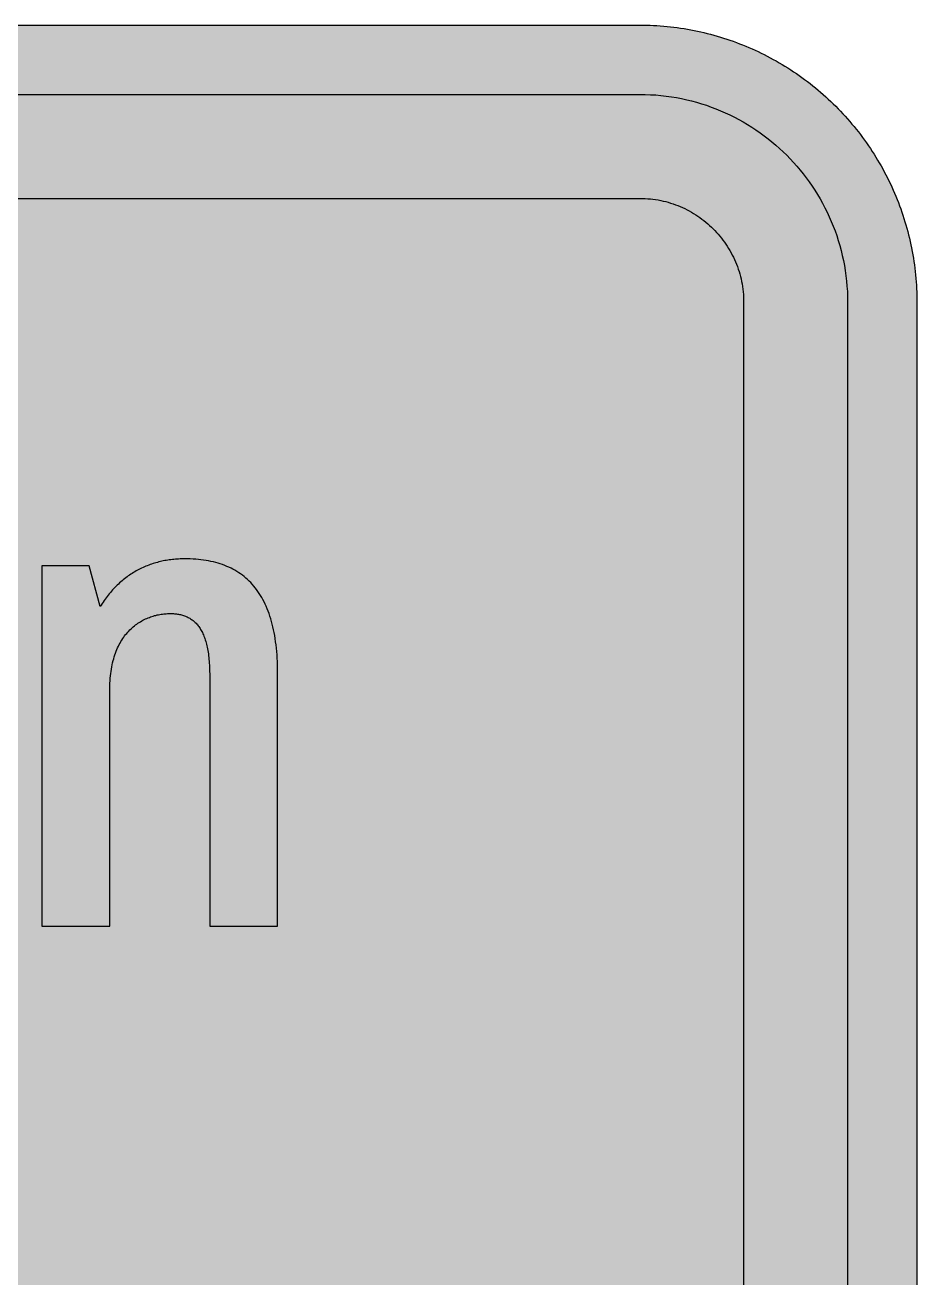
# Model space of a CAD drawing. Header units: millimetres. Extents: x 0 to 212, y 0 to 159.
# Drawn here: x 166.3 to 211.7, y 95 to 158.8 of the extents above; entities that cross this region are included whole.
import ezdxf

# ---------------------------------------------------------------- set-up
doc = ezdxf.new("R2010")
doc.units = ezdxf.units.MM

msp = doc.modelspace()

# ---------------------------------------------------------------- hatches: boundary and pattern name
for color, points in [(254, [(14.1633, 0.0536), (13.9878, 0.0533), (13.8125, 0.0559), (13.6373, 0.061), (13.462, 0.0686), (13.2893, 0.0787), (13.114, 0.0914), (12.9413, 0.1041), (12.7686, 0.1219), (12.5959, 0.1397), (12.4231, 0.16), (12.2504, 0.1829), (12.0777, 0.2057), (11.9075, 0.2337), (11.7373, 0.2616), (11.5672, 0.2921), (11.397, 0.3251), (11.2268, 0.3607), (11.0592, 0.3988), (10.8915, 0.4369), (10.7239, 0.4775), (10.5562, 0.5207), (10.3886, 0.5664), (10.2235, 0.6121), (10.0584, 0.6629), (9.8933, 0.7137), (9.7307, 0.7671), (9.5682, 0.8204), (9.4056, 0.8788), (9.2431, 0.9373), (9.083, 0.9982), (8.923, 1.0617), (8.763, 1.1252), (8.6055, 1.1938), (8.4455, 1.2624), (8.2906, 1.331), (8.1331, 1.4046), (7.9781, 1.4783), (7.8232, 1.5545), (7.6708, 1.6332), (7.5184, 1.7145), (7.366, 1.7958), (7.2161, 1.8796), (7.0663, 1.966), (6.919, 2.0523), (6.7716, 2.1438), (6.6243, 2.2352), (6.4795, 2.3266), (6.3348, 2.4232), (6.19, 2.5197), (6.0477, 2.6187), (5.908, 2.7178), (5.7683, 2.8194), (5.6286, 2.9235), (5.4915, 3.0302), (5.3543, 3.1369), (5.2197, 3.2461), (5.0851, 3.3579), (4.953, 3.4722), (4.8209, 3.5865), (4.6914, 3.7033), (4.5644, 3.8202), (4.4348, 3.9395), (4.3104, 4.0615), (4.1859, 4.1859), (4.0615, 4.3104), (3.9395, 4.4348), (3.8202, 4.5618), (3.7033, 4.6914), (3.5865, 4.8209), (3.4722, 4.953), (3.3579, 5.0851), (3.2487, 5.2197), (3.1369, 5.3543), (3.0302, 5.4915), (2.9235, 5.6286), (2.8194, 5.7683), (2.7178, 5.908), (2.6187, 6.0477), (2.5197, 6.19), (2.4232, 6.3348), (2.3266, 6.477), (2.2352, 6.6243), (2.1438, 6.7691), (2.0523, 6.919), (1.966, 7.0663), (1.8796, 7.2161), (1.7958, 7.366), (1.7145, 7.5184), (1.6332, 7.6708), (1.5545, 7.8232), (1.4783, 7.9781), (1.4046, 8.1331), (1.331, 8.2906), (1.2598, 8.4455), (1.1913, 8.603), (1.1252, 8.763), (1.0592, 8.923), (0.9982, 9.083), (0.9373, 9.2431), (0.8763, 9.4056), (0.8204, 9.5682), (0.7645, 9.7307), (0.7112, 9.8933), (0.6604, 10.0584), (0.6121, 10.2235), (0.5639, 10.3911), (0.5207, 10.5562), (0.4775, 10.7239), (0.4343, 10.8915), (0.3962, 11.0592), (0.3607, 11.2268), (0.3251, 11.397), (0.2921, 11.5672), (0.2616, 11.7373), (0.2311, 11.9075), (0.2057, 12.0802), (0.1803, 12.2504), (0.1575, 12.4231), (0.1372, 12.5959), (0.1194, 12.7686), (0.1041, 12.9413), (0.0889, 13.1166), (0.0787, 13.2893), (0.0686, 13.4645), (0.061, 13.6373), (0.0559, 13.8125), (0.0508, 13.9878), (0.0508, 14.163), (0.0522, 144.6925), (0.0508, 144.8664), (0.0559, 145.0416), (0.061, 145.2169), (0.0686, 145.3896), (0.0787, 145.5649), (0.0889, 145.7376), (0.1041, 145.9128), (0.1194, 146.0856), (0.1372, 146.2583), (0.1575, 146.431), (0.1803, 146.6037), (0.2057, 146.7739), (0.2311, 146.9466), (0.2616, 147.1168), (0.2921, 147.287), (0.3251, 147.4572), (0.3607, 147.6248), (0.3962, 147.795), (0.4343, 147.9626), (0.4775, 148.1303), (0.5207, 148.2979), (0.5639, 148.463), (0.6121, 148.6281), (0.6604, 148.7932), (0.7112, 148.9583), (0.7645, 149.1234), (0.8204, 149.286), (0.8763, 149.4485), (0.9373, 149.6111), (0.9982, 149.7711), (1.0592, 149.9311), (1.1252, 150.0911), (1.1913, 150.2486), (1.2598, 150.4061), (1.331, 150.5636), (1.4046, 150.7185), (1.4783, 150.876), (1.5545, 151.0284), (1.6332, 151.1833), (1.7145, 151.3357), (1.7958, 151.4856), (1.8796, 151.638), (1.966, 151.7879), (2.0523, 151.9352), (2.1438, 152.0825), (2.2352, 152.2298), (2.3266, 152.3746), (2.4232, 152.5194), (2.5197, 152.6616), (2.6187, 152.8039), (2.7178, 152.9461), (2.8194, 153.0858), (2.9235, 153.2255), (3.0302, 153.3627), (3.1369, 153.4973), (3.2487, 153.6344), (3.3579, 153.7665), (3.4722, 153.8986), (3.5865, 154.0307), (3.7033, 154.1602), (3.8202, 154.2898), (3.9395, 154.4168), (4.0615, 154.5438), (4.1859, 154.6682), (4.3104, 154.7901), (4.4348, 154.9121), (4.5644, 155.034), (4.6914, 155.1508), (4.8209, 155.2677), (4.953, 155.382), (5.0851, 155.4937), (5.2197, 155.6055), (5.3543, 155.7147), (5.4915, 155.8239), (5.6286, 155.9281), (5.7683, 156.0322), (5.908, 156.1338), (6.0477, 156.2354), (6.19, 156.3345), (6.3348, 156.431), (6.4795, 156.525), (6.6243, 156.6189), (6.7716, 156.7104), (6.919, 156.7993), (7.0663, 156.8882), (7.2161, 156.9745), (7.366, 157.0584), (7.5184, 157.1396), (7.6708, 157.2209), (7.8232, 157.2971), (7.9781, 157.3733), (8.1331, 157.4495), (8.2906, 157.5206), (8.4455, 157.5918), (8.6055, 157.6603), (8.763, 157.7289), (8.923, 157.7924), (9.083, 157.8559), (9.2431, 157.9169), (9.4056, 157.9753), (9.5682, 158.0337), (9.7307, 158.0871), (9.8933, 158.1404), (10.0584, 158.1912), (10.2235, 158.242), (10.3886, 158.2877), (10.5562, 158.3334), (10.7239, 158.3766), (10.8915, 158.4173), (11.0592, 158.4579), (11.2268, 158.4935), (11.397, 158.529), (11.5672, 158.562), (11.7373, 158.5925), (11.9075, 158.6205), (12.0777, 158.6484), (12.2504, 158.6713), (12.4231, 158.6941), (12.5959, 158.7144), (12.7686, 158.7322), (12.9413, 158.75), (13.114, 158.7627), (13.2893, 158.7754), (13.462, 158.7856), (13.6373, 158.7932), (13.8125, 158.7983), (13.9878, 158.8008), (14.163, 158.8033), (197.6078, 158.8036), (197.7822, 158.8008), (197.9574, 158.7983), (198.1327, 158.7932), (198.3054, 158.7856), (198.4807, 158.7754), (198.6534, 158.7627), (198.8287, 158.75), (199.0014, 158.7322), (199.1741, 158.7144), (199.3468, 158.6941), (199.5195, 158.6713), (199.6897, 158.6484), (199.8624, 158.6205), (200.0326, 158.5925), (200.2028, 158.562), (200.373, 158.529), (200.5432, 158.4935), (200.7108, 158.4579), (200.8784, 158.4173), (201.0461, 158.3766), (201.2137, 158.3334), (201.3788, 158.2877), (201.5465, 158.242), (201.7116, 158.1912), (201.8767, 158.1404), (202.0392, 158.0871), (202.2018, 158.0337), (202.3643, 157.9753), (202.5269, 157.9169), (202.6869, 157.8559), (202.8469, 157.7924), (203.007, 157.7289), (203.167, 157.6603), (203.3245, 157.5918), (203.4794, 157.5206), (203.6369, 157.4495), (203.7918, 157.3733), (203.9468, 157.2971), (204.0992, 157.2209), (204.2516, 157.1396), (204.404, 157.0584), (204.5538, 156.9745), (204.7037, 156.8882), (204.8535, 156.7993), (205.0009, 156.7104), (205.1456, 156.6189), (205.293, 156.525), (205.4352, 156.431), (205.58, 156.3345), (205.7222, 156.2354), (205.8619, 156.1338), (206.0016, 156.0322), (206.1413, 155.9281), (206.2785, 155.8239), (206.4156, 155.7147), (206.5503, 155.6055), (206.6849, 155.4937), (206.817, 155.382), (206.949, 155.2677), (207.0786, 155.1508), (207.2081, 155.034), (207.3351, 154.9121), (207.4596, 154.7901), (207.584, 154.6682), (207.7085, 154.5438), (207.8304, 154.4168), (207.9498, 154.2898), (208.0666, 154.1602), (208.1835, 154.0307), (208.2978, 153.8986), (208.4121, 153.7665), (208.5238, 153.6344), (208.6331, 153.4973), (208.7397, 153.3627), (208.8464, 153.2255), (208.9506, 153.0858), (209.0522, 152.9461), (209.1512, 152.8039), (209.2503, 152.6616), (209.3468, 152.5194), (209.4433, 152.3746), (209.5348, 152.2298), (209.6262, 152.0825), (209.7176, 151.9352), (209.804, 151.7879), (209.8904, 151.638), (209.9742, 151.4856), (210.0555, 151.3357), (210.1367, 151.1833), (210.2155, 151.0284), (210.2917, 150.876), (210.3653, 150.7185), (210.439, 150.5636), (210.5076, 150.4061), (210.5762, 150.2486), (210.6447, 150.0911), (210.7082, 149.9311), (210.7717, 149.7711), (210.8327, 149.6111), (210.8911, 149.4485), (210.9495, 149.286), (211.0029, 149.1234), (211.0562, 148.9583), (211.107, 148.7932), (211.1578, 148.6281), (211.2035, 148.463), (211.2493, 148.2979), (211.2924, 148.1303), (211.3331, 147.9626), (211.3712, 147.795), (211.4093, 147.6248), (211.4448, 147.4572), (211.4779, 147.287), (211.5083, 147.1168), (211.5363, 146.9466), (211.5642, 146.7739), (211.5871, 146.6037), (211.6099, 146.431), (211.6303, 146.2583), (211.648, 146.0856), (211.6658, 145.9128), (211.6785, 145.7376), (211.6912, 145.5649), (211.7014, 145.3896), (211.709, 145.2169), (211.7141, 145.0416), (211.7166, 144.8664), (211.7166, 144.6911), (211.7189, 14.1647), (211.7166, 13.9878), (211.7141, 13.8125), (211.709, 13.6373), (211.7014, 13.4645), (211.6912, 13.2893), (211.6785, 13.1166), (211.6658, 12.9413), (211.648, 12.7686), (211.6303, 12.5959), (211.6099, 12.4231), (211.5871, 12.2504), (211.5642, 12.0802), (211.5363, 11.9075), (211.5083, 11.7373), (211.4779, 11.5672), (211.4448, 11.397), (211.4093, 11.2268), (211.3712, 11.0592), (211.3331, 10.8915), (211.2924, 10.7239), (211.2493, 10.5562), (211.2035, 10.3911), (211.1578, 10.2235), (211.107, 10.0584), (211.0562, 9.8933), (211.0029, 9.7307), (210.9495, 9.5682), (210.8911, 9.4056), (210.8327, 9.2431), (210.7717, 9.083), (210.7082, 8.923), (210.6447, 8.763), (210.5762, 8.603), (210.5076, 8.4455), (210.439, 8.2906), (210.3653, 8.1331), (210.2917, 7.9781), (210.2155, 7.8232), (210.1367, 7.6708), (210.0555, 7.5184), (209.9742, 7.366), (209.8904, 7.2161), (209.804, 7.0663), (209.7176, 6.919), (209.6262, 6.7691), (209.5348, 6.6243), (209.4433, 6.477), (209.3468, 6.3348), (209.2503, 6.19), (209.1512, 6.0477), (209.0522, 5.908), (208.9506, 5.7683), (208.8464, 5.6286), (208.7397, 5.4915), (208.6331, 5.3543), (208.5238, 5.2197), (208.4121, 5.0851), (208.2978, 4.953), (208.1835, 4.8209), (208.0666, 4.6914), (207.9498, 4.5618), (207.8304, 4.4348), (207.7085, 4.3104), (207.584, 4.1859), (207.4596, 4.0615), (207.3351, 3.9395), (207.2081, 3.8202), (207.0786, 3.7033), (206.949, 3.5865), (206.817, 3.4722), (206.6849, 3.3579), (206.5503, 3.2461), (206.4156, 3.1369), (206.2785, 3.0302), (206.1413, 2.9235), (206.0016, 2.8194), (205.8619, 2.7178), (205.7222, 2.6187), (205.58, 2.5197), (205.4352, 2.4232), (205.293, 2.3266), (205.1456, 2.2352), (205.0009, 2.1438), (204.8535, 2.0523), (204.7037, 1.966), (204.5538, 1.8796), (204.404, 1.7958), (204.2516, 1.7145), (204.0992, 1.6332), (203.9468, 1.5545), (203.7918, 1.4783), (203.6369, 1.4046), (203.4794, 1.331), (203.3245, 1.2624), (203.167, 1.1938), (203.007, 1.1252), (202.8469, 1.0617), (202.6869, 0.9982), (202.5269, 0.9373), (202.3643, 0.8788), (202.2018, 0.8204), (202.0392, 0.7671), (201.8767, 0.7137), (201.7116, 0.6629), (201.5465, 0.6121), (201.3788, 0.5664), (201.2137, 0.5207), (201.0461, 0.4775), (200.8784, 0.4369), (200.7108, 0.3988), (200.5432, 0.3607), (200.373, 0.3251), (200.2028, 0.2921), (200.0326, 0.2616), (199.8624, 0.2337), (199.6897, 0.2057), (199.5195, 0.1829), (199.3468, 0.16), (199.1741, 0.1397), (199.0014, 0.1219), (198.8287, 0.1041), (198.6534, 0.0914), (198.4807, 0.0787), (198.3054, 0.0686), (198.1327, 0.061), (197.9574, 0.0559), (197.7822, 0.0533), (197.6069, 0.0533)]), (59, [(14.1633, 3.5814), (13.8887, 3.5839), (13.6169, 3.5941), (13.3477, 3.6119), (13.081, 3.6347), (12.8143, 3.6652), (12.5501, 3.7008), (12.2885, 3.7465), (12.0294, 3.7948), (11.7729, 3.8506), (11.5164, 3.9141), (11.2649, 3.9827), (11.016, 4.0564), (10.7671, 4.1351), (10.5232, 4.2215), (10.2819, 4.3129), (10.0432, 4.412), (9.8069, 4.5161), (9.5733, 4.6228), (9.3447, 4.7371), (9.1186, 4.8565), (8.8951, 4.9809), (8.6741, 5.113), (8.4582, 5.2476), (8.2448, 5.3873), (8.0366, 5.5321), (7.8308, 5.682), (7.6276, 5.8369), (7.4295, 5.9969), (7.2365, 6.1595), (7.046, 6.3297), (6.8605, 6.5024), (6.6777, 6.6802), (6.5024, 6.8605), (6.3271, 7.046), (6.1595, 7.2365), (5.9969, 7.432), (5.8369, 7.6302), (5.682, 7.8308), (5.5321, 8.0366), (5.3873, 8.2448), (5.2451, 8.4582), (5.1105, 8.6741), (4.9809, 8.8951), (4.8565, 9.1186), (4.7371, 9.3447), (4.6228, 9.5758), (4.5136, 9.8069), (4.4094, 10.0432), (4.3129, 10.2819), (4.2215, 10.5232), (4.1351, 10.7696), (4.0538, 11.016), (3.9802, 11.2649), (3.9116, 11.5189), (3.8506, 11.7729), (3.7948, 12.0294), (3.744, 12.2911), (3.7008, 12.5527), (3.6627, 12.8143), (3.6322, 13.081), (3.6093, 13.3502), (3.5916, 13.6195), (3.5814, 13.8913), (3.5789, 14.163), (3.58, 144.6925), (3.5814, 144.9654), (3.5916, 145.2347), (3.6093, 145.5064), (3.6322, 145.7731), (3.6627, 146.0398), (3.7008, 146.304), (3.744, 146.5656), (3.7948, 146.8247), (3.8506, 147.0812), (3.9116, 147.3352), (3.9802, 147.5892), (4.0538, 147.8382), (4.1351, 148.0845), (4.2215, 148.3309), (4.3129, 148.5722), (4.4094, 148.811), (4.5136, 149.0472), (4.6228, 149.2783), (4.7371, 149.5095), (4.8565, 149.7355), (4.9809, 149.9591), (5.1105, 150.1775), (5.2451, 150.3959), (5.3873, 150.6093), (5.5321, 150.8176), (5.682, 151.0233), (5.8369, 151.224), (5.9969, 151.4221), (6.1595, 151.6177), (6.3271, 151.8056), (6.5024, 151.9936), (6.6777, 152.1739), (6.8605, 152.3517), (7.046, 152.5245), (7.2365, 152.6946), (7.4295, 152.8572), (7.6276, 153.0172), (7.8308, 153.1722), (8.0366, 153.322), (8.2448, 153.4668), (8.4582, 153.6065), (8.6741, 153.7411), (8.8951, 153.8732), (9.1186, 153.9977), (9.3447, 154.117), (9.5733, 154.2313), (9.8069, 154.3406), (10.0432, 154.4422), (10.2819, 154.5412), (10.5232, 154.6327), (10.7671, 154.719), (11.016, 154.7978), (11.2649, 154.874), (11.5164, 154.9425), (11.7729, 155.0035), (12.0294, 155.0594), (12.2885, 155.1102), (12.5501, 155.1534), (12.8143, 155.1889), (13.081, 155.2194), (13.3477, 155.2448), (13.6169, 155.26), (13.8887, 155.2702), (14.163, 155.2753), (197.6078, 155.2758), (197.8787, 155.2702), (198.1505, 155.26), (198.4197, 155.2448), (198.689, 155.2194), (198.9557, 155.1889), (199.2173, 155.1534), (199.4789, 155.1102), (199.7405, 155.0594), (199.9971, 155.0035), (200.2511, 154.9425), (200.5051, 154.874), (200.754, 154.7978), (201.0004, 154.719), (201.2467, 154.6327), (201.488, 154.5412), (201.7268, 154.4422), (201.963, 154.3406), (202.1942, 154.2313), (202.4253, 154.117), (202.6514, 153.9977), (202.8749, 153.8732), (203.0959, 153.7411), (203.3118, 153.6065), (203.5251, 153.4668), (203.7334, 153.322), (203.9391, 153.1722), (204.1398, 153.0172), (204.3379, 152.8572), (204.5335, 152.6946), (204.724, 152.5245), (204.9094, 152.3517), (205.0898, 152.1739), (205.2676, 151.9936), (205.4403, 151.8056), (205.6105, 151.6177), (205.773, 151.4221), (205.933, 151.224), (206.088, 151.0233), (206.2378, 150.8176), (206.3826, 150.6093), (206.5223, 150.3959), (206.6569, 150.1775), (206.789, 149.9591), (206.9135, 149.7355), (207.0329, 149.5095), (207.1472, 149.2783), (207.2538, 149.0472), (207.358, 148.811), (207.457, 148.5722), (207.5485, 148.3309), (207.6348, 148.0845), (207.7136, 147.8382), (207.7872, 147.5892), (207.8558, 147.3352), (207.9193, 147.0812), (207.9752, 146.8247), (208.0235, 146.5656), (208.0692, 146.304), (208.1047, 146.0398), (208.1352, 145.7731), (208.1581, 145.5064), (208.1759, 145.2347), (208.186, 144.9654), (208.1911, 144.6911), (208.1911, 14.1647), (208.186, 13.8913), (208.1759, 13.6195), (208.1581, 13.3502), (208.1352, 13.081), (208.1047, 12.8143), (208.0692, 12.5527), (208.0235, 12.2911), (207.9752, 12.0294), (207.9193, 11.7729), (207.8558, 11.5189), (207.7872, 11.2649), (207.7136, 11.016), (207.6348, 10.7696), (207.5485, 10.5232), (207.457, 10.2819), (207.358, 10.0432), (207.2538, 9.8069), (207.1472, 9.5758), (207.0329, 9.3447), (206.9135, 9.1186), (206.789, 8.8951), (206.6569, 8.6741), (206.5223, 8.4582), (206.3826, 8.2448), (206.2378, 8.0366), (206.088, 7.8308), (205.933, 7.6302), (205.773, 7.432), (205.6105, 7.2365), (205.4403, 7.046), (205.2676, 6.8605), (205.0898, 6.6802), (204.9094, 6.5024), (204.724, 6.3297), (204.5335, 6.1595), (204.3379, 5.9969), (204.1398, 5.8369), (203.9391, 5.682), (203.7334, 5.5321), (203.5251, 5.3873), (203.3118, 5.2476), (203.0959, 5.113), (202.8749, 4.9809), (202.6514, 4.8565), (202.4253, 4.7371), (202.1942, 4.6228), (201.963, 4.5161), (201.7268, 4.412), (201.488, 4.3129), (201.2467, 4.2215), (201.0004, 4.1351), (200.754, 4.0564), (200.5051, 3.9827), (200.2511, 3.9141), (199.9971, 3.8506), (199.7405, 3.7948), (199.4789, 3.7465), (199.2173, 3.7008), (198.9557, 3.6652), (198.689, 3.6347), (198.4197, 3.6119), (198.1505, 3.5941), (197.8787, 3.5839), (197.6069, 3.5789)]), (254, [(14.1633, 8.8731), (14.0259, 8.8748), (13.8887, 8.8798), (13.7541, 8.8875), (13.622, 8.9002), (13.4874, 8.9154), (13.3553, 8.9332), (13.2258, 8.9535), (13.0962, 8.9789), (12.9667, 9.0068), (12.8397, 9.0373), (12.7127, 9.0729), (12.5882, 9.1084), (12.4663, 9.1491), (12.3419, 9.1923), (12.2225, 9.238), (12.1031, 9.2888), (11.9837, 9.3396), (11.8694, 9.3929), (11.7526, 9.4513), (11.6408, 9.5098), (11.5291, 9.5733), (11.4198, 9.6368), (11.3106, 9.7053), (11.2039, 9.7765), (11.0998, 9.8476), (10.9957, 9.9238), (10.8966, 10), (10.7975, 10.0787), (10.6985, 10.1625), (10.6045, 10.2464), (10.5105, 10.3327), (10.4216, 10.4216), (10.3327, 10.5131), (10.2464, 10.6045), (10.16, 10.701), (10.0787, 10.7975), (10, 10.8966), (9.9212, 10.9982), (9.8476, 11.0998), (9.7739, 11.2039), (9.7053, 11.3106), (9.6368, 11.4198), (9.5707, 11.5291), (9.5098, 11.6408), (9.4488, 11.7551), (9.3929, 11.8694), (9.337, 11.9863), (9.2862, 12.1031), (9.238, 12.2225), (9.1923, 12.3444), (9.1491, 12.4663), (9.1084, 12.5908), (9.0703, 12.7152), (9.0373, 12.8397), (9.0068, 12.9692), (8.9789, 13.0962), (8.9535, 13.2258), (8.9306, 13.3579), (8.9129, 13.4899), (8.8976, 13.622), (8.8849, 13.7566), (8.8773, 13.8913), (8.8722, 14.0259), (8.8697, 14.163), (8.8717, 144.6925), (8.8722, 144.8283), (8.8773, 144.9629), (8.8849, 145.0975), (8.8976, 145.2321), (8.9129, 145.3642), (8.9306, 145.4963), (8.9535, 145.6284), (8.9789, 145.7579), (9.0068, 145.8849), (9.0373, 146.0144), (9.0703, 146.1389), (9.1084, 146.2634), (9.1491, 146.3878), (9.1923, 146.5097), (9.238, 146.6317), (9.2862, 146.751), (9.337, 146.8679), (9.3929, 146.9847), (9.4488, 147.099), (9.5098, 147.2133), (9.5707, 147.3251), (9.6368, 147.4343), (9.7053, 147.5435), (9.7739, 147.6502), (9.8476, 147.7543), (9.9212, 147.8559), (10, 147.9575), (10.0787, 148.0566), (10.16, 148.1531), (10.2464, 148.2496), (10.3327, 148.3411), (10.4216, 148.4325), (10.5105, 148.5214), (10.6045, 148.6078), (10.6985, 148.6916), (10.7975, 148.7754), (10.8966, 148.8542), (10.9957, 148.9304), (11.0998, 149.0066), (11.2039, 149.0777), (11.3106, 149.1488), (11.4198, 149.2174), (11.5291, 149.2809), (11.6408, 149.3444), (11.7526, 149.4028), (11.8694, 149.4612), (11.9837, 149.5146), (12.1031, 149.5679), (12.2225, 149.6162), (12.3419, 149.6619), (12.4663, 149.7051), (12.5882, 149.7457), (12.7127, 149.7813), (12.8397, 149.8168), (12.9667, 149.8473), (13.0962, 149.8752), (13.2258, 149.9006), (13.3553, 149.921), (13.4874, 149.9413), (13.622, 149.9565), (13.7541, 149.9667), (13.8887, 149.9768), (14.0259, 149.9819), (14.163, 149.9819), (197.6078, 149.9842), (197.7441, 149.9819), (197.8787, 149.9768), (198.0133, 149.9667), (198.1479, 149.9565), (198.28, 149.9413), (198.4121, 149.921), (198.5442, 149.9006), (198.6737, 149.8752), (198.8007, 149.8473), (198.9303, 149.8168), (199.0547, 149.7813), (199.1792, 149.7457), (199.3036, 149.7051), (199.4256, 149.6619), (199.5475, 149.6162), (199.6669, 149.5679), (199.7837, 149.5146), (199.9005, 149.4612), (200.0148, 149.4028), (200.1291, 149.3444), (200.2409, 149.2809), (200.3501, 149.2174), (200.4593, 149.1488), (200.566, 149.0777), (200.6702, 149.0066), (200.7718, 148.9304), (200.8734, 148.8542), (200.9724, 148.7754), (201.0689, 148.6916), (201.1655, 148.6078), (201.2569, 148.5214), (201.3483, 148.4325), (201.4372, 148.3411), (201.5236, 148.2496), (201.6074, 148.1531), (201.6912, 148.0566), (201.77, 147.9575), (201.8462, 147.8559), (201.9224, 147.7543), (201.9935, 147.6502), (202.0646, 147.5435), (202.1332, 147.4343), (202.1967, 147.3251), (202.2602, 147.2133), (202.3186, 147.099), (202.377, 146.9847), (202.4304, 146.8679), (202.4812, 146.751), (202.532, 146.6317), (202.5777, 146.5097), (202.6209, 146.3878), (202.6615, 146.2634), (202.6971, 146.1389), (202.7326, 146.0144), (202.7631, 145.8849), (202.7911, 145.7579), (202.8165, 145.6284), (202.8368, 145.4963), (202.8546, 145.3642), (202.8698, 145.2321), (202.8825, 145.0975), (202.8901, 144.9629), (202.8952, 144.8283), (202.8977, 144.6911), (202.8994, 14.1647), (202.8952, 14.0259), (202.8901, 13.8913), (202.8825, 13.7566), (202.8698, 13.622), (202.8546, 13.4899), (202.8368, 13.3579), (202.8165, 13.2258), (202.7911, 13.0962), (202.7631, 12.9692), (202.7326, 12.8397), (202.6971, 12.7152), (202.6615, 12.5908), (202.6209, 12.4663), (202.5777, 12.3444), (202.532, 12.2225), (202.4812, 12.1031), (202.4304, 11.9863), (202.377, 11.8694), (202.3186, 11.7551), (202.2602, 11.6408), (202.1967, 11.5291), (202.1332, 11.4198), (202.0646, 11.3106), (201.9935, 11.2039), (201.9224, 11.0998), (201.8462, 10.9982), (201.77, 10.8966), (201.6912, 10.7975), (201.6074, 10.701), (201.5236, 10.6045), (201.4372, 10.5131), (201.3483, 10.4216), (201.2569, 10.3327), (201.1655, 10.2464), (201.0689, 10.1625), (200.9724, 10.0787), (200.8734, 10), (200.7718, 9.9238), (200.6702, 9.8476), (200.566, 9.7765), (200.4593, 9.7053), (200.3501, 9.6368), (200.2409, 9.5733), (200.1291, 9.5098), (200.0148, 9.4513), (199.9005, 9.3929), (199.7837, 9.3396), (199.6669, 9.2888), (199.5475, 9.238), (199.4256, 9.1923), (199.3036, 9.1491), (199.1792, 9.1084), (199.0547, 9.0729), (198.9303, 9.0373), (198.8007, 9.0068), (198.6737, 8.9789), (198.5442, 8.9535), (198.4121, 8.9332), (198.28, 8.9154), (198.1479, 8.9002), (198.0133, 8.8875), (197.8787, 8.8798), (197.7441, 8.8748), (197.6069, 8.8722)]), (59, [(179.1751, 112.9425), (179.1751, 125.8531), (179.1716, 126.0399), (179.1691, 126.2228), (179.164, 126.4031), (179.1538, 126.5809), (179.1437, 126.7536), (179.131, 126.9238), (179.1157, 127.0914), (179.0954, 127.2565), (179.0751, 127.4166), (179.0522, 127.574), (179.0294, 127.729), (179.0014, 127.8788), (178.9709, 128.0287), (178.9379, 128.1735), (178.9049, 128.3132), (178.8668, 128.4529), (178.8287, 128.5875), (178.7855, 128.7196), (178.7423, 128.8491), (178.6966, 128.9761), (178.6484, 129.098), (178.595, 129.22), (178.5442, 129.3368), (178.4883, 129.4511), (178.4299, 129.5603), (178.369, 129.6695), (178.308, 129.7737), (178.242, 129.8753), (178.1759, 129.9743), (178.1073, 130.0709), (178.0362, 130.1623), (177.9626, 130.2537), (177.8864, 130.3401), (177.8076, 130.4239), (177.7263, 130.5052), (177.6451, 130.5839), (177.5587, 130.6576), (177.4723, 130.7313), (177.3834, 130.7998), (177.292, 130.8684), (177.198, 130.9319), (177.1015, 130.9929), (177.0024, 131.0513), (176.9034, 131.1046), (176.8018, 131.158), (176.6951, 131.2088), (176.5884, 131.2545), (176.4817, 131.2977), (176.37, 131.3409), (176.2557, 131.379), (176.1414, 131.4145), (176.022, 131.4475), (175.9026, 131.478), (175.7807, 131.506), (175.6588, 131.5314), (175.5318, 131.5542), (175.4022, 131.572), (175.2727, 131.5898), (175.1406, 131.605), (175.006, 131.6152), (174.8688, 131.6253), (174.7317, 131.633), (174.5894, 131.6355), (174.4472, 131.638), (174.3685, 131.6355), (174.2897, 131.6355), (174.211, 131.633), (174.1322, 131.6279), (174.0535, 131.6228), (173.9748, 131.6177), (173.896, 131.6101), (173.8173, 131.6025), (173.7411, 131.5923), (173.6623, 131.5822), (173.5861, 131.5695), (173.5099, 131.5568), (173.4312, 131.5441), (173.355, 131.5288), (173.2788, 131.5136), (173.2051, 131.4958), (173.1289, 131.4755), (173.0527, 131.4577), (172.9791, 131.4348), (172.9054, 131.4145), (172.8318, 131.3917), (172.7581, 131.3663), (172.6844, 131.3409), (172.6108, 131.3129), (172.5397, 131.285), (172.466, 131.257), (172.3949, 131.2266), (172.3238, 131.1935), (172.2526, 131.1605), (172.1841, 131.1275), (172.1129, 131.0919), (172.0444, 131.0564), (171.9758, 131.0183), (171.9072, 130.9776), (171.8386, 130.937), (171.7726, 130.8964), (171.704, 130.8532), (171.638, 130.81), (171.5745, 130.7643), (171.5084, 130.7186), (171.4449, 130.6703), (171.3789, 130.6195), (171.3154, 130.5712), (171.2544, 130.5179), (171.1909, 130.4646), (171.13, 130.4112), (171.069, 130.3553), (171.0106, 130.2969), (170.9496, 130.2385), (170.8912, 130.1801), (170.8328, 130.1191), (170.7744, 130.0556), (170.7185, 129.9921), (170.6626, 129.9286), (170.6067, 129.8626), (170.5534, 129.794), (170.5, 129.7254), (170.4467, 129.6543), (170.3934, 129.5832), (170.3426, 129.5095), (170.2918, 129.4359), (170.241, 129.3597), (170.1927, 129.2809), (170.1444, 129.2022), (169.5799, 131.2855), (167.1807, 131.2855), (167.1807, 112.9425), (170.6383, 112.9425), (170.6383, 125.0414), (170.6372, 125.1737), (170.6423, 125.3033), (170.6474, 125.4303), (170.6575, 125.5547), (170.6677, 125.6767), (170.6804, 125.7935), (170.6956, 125.9103), (170.7134, 126.0246), (170.7312, 126.1364), (170.754, 126.2431), (170.7769, 126.3498), (170.8023, 126.4539), (170.8302, 126.553), (170.8582, 126.652), (170.8912, 126.7485), (170.9242, 126.8425), (170.9572, 126.9314), (170.9953, 127.0203), (171.0309, 127.1067), (171.0715, 127.1905), (171.1122, 127.2718), (171.1554, 127.3505), (171.2011, 127.4267), (171.2443, 127.5029), (171.2925, 127.574), (171.3408, 127.6426), (171.389, 127.7112), (171.4398, 127.7772), (171.4932, 127.8407), (171.5465, 127.9017), (171.5999, 127.9601), (171.6557, 128.016), (171.7116, 128.0719), (171.77, 128.1252), (171.8285, 128.176), (171.8869, 128.2243), (171.9453, 128.27), (172.0063, 128.3157), (172.0672, 128.3589), (172.1307, 128.3995), (172.1942, 128.4376), (172.2577, 128.4732), (172.3212, 128.5088), (172.3847, 128.5418), (172.4508, 128.5748), (172.5143, 128.6027), (172.5803, 128.6307), (172.6463, 128.6561), (172.7124, 128.6815), (172.7784, 128.7043), (172.8445, 128.7247), (172.913, 128.745), (172.9791, 128.7602), (173.0451, 128.778), (173.1112, 128.7907), (173.1797, 128.8034), (173.2458, 128.8161), (173.3118, 128.8237), (173.3779, 128.8313), (173.4439, 128.839), (173.5099, 128.844), (173.576, 128.8466), (173.642, 128.8491), (173.7055, 128.8517), (173.7614, 128.8491), (173.8173, 128.8491), (173.8732, 128.8466), (173.9265, 128.8415), (173.9798, 128.8364), (174.0332, 128.8313), (174.084, 128.8237), (174.1373, 128.8161), (174.1881, 128.8059), (174.2389, 128.7958), (174.2872, 128.7831), (174.338, 128.7678), (174.3862, 128.7551), (174.4345, 128.7374), (174.4802, 128.7196), (174.5259, 128.7018), (174.5717, 128.6815), (174.6174, 128.6586), (174.6606, 128.6358), (174.7037, 128.6104), (174.7469, 128.585), (174.7876, 128.557), (174.8307, 128.5291), (174.8688, 128.4961), (174.9095, 128.4656), (174.9476, 128.43), (174.9857, 128.3945), (175.0238, 128.3564), (175.0593, 128.3183), (175.0949, 128.2776), (175.1279, 128.2344), (175.1609, 128.1887), (175.194, 128.143), (175.227, 128.0947), (175.2575, 128.0439), (175.2879, 127.9931), (175.3159, 127.9373), (175.3438, 127.8839), (175.3718, 127.8255), (175.3972, 127.7645), (175.4226, 127.7036), (175.448, 127.6401), (175.4708, 127.574), (175.4937, 127.5055), (175.514, 127.4369), (175.5343, 127.3632), (175.5546, 127.2896), (175.5724, 127.2134), (175.5902, 127.1346), (175.6054, 127.0533), (175.6207, 126.9721), (175.6359, 126.8857), (175.6486, 126.7968), (175.6613, 126.7079), (175.6715, 126.6165), (175.6816, 126.5199), (175.6893, 126.4234), (175.6969, 126.3244), (175.7045, 126.2228), (175.7096, 126.1186), (175.7121, 126.0119), (175.7147, 125.9027), (175.7172, 125.791), (175.7172, 125.6767), (175.7193, 112.9425)])]:
    msp.add_hatch(color=color).paths.add_polyline_path(points)
h = msp.add_hatch(color=59)
h.paths.add_polyline_path([(182.1395, 131.2855), (182.1395, 128.4647), (184.2562, 128.4647), (184.2562, 112.9425), (187.7138, 112.9425), (187.7138, 131.2855)])
edge = h.paths.add_edge_path(flags=16)
edge.add_line((183.5849, 137.0718), (183.5836, 137.0051))
edge.add_line((183.5836, 137.0051), (183.5861, 136.9416))
edge.add_line((183.5861, 136.9416), (183.5912, 136.8806))
edge.add_line((183.5912, 136.8806), (183.5963, 136.8171))
edge.add_line((183.5963, 136.8171), (183.6014, 136.7536))
edge.add_line((183.6014, 136.7536), (183.609, 136.6926))
edge.add_line((183.609, 136.6926), (183.6191, 136.6317))
edge.add_line((183.6191, 136.6317), (183.6293, 136.5733))
edge.add_line((183.6293, 136.5733), (183.642, 136.5123))
edge.add_line((183.642, 136.5123), (183.6572, 136.4539))
edge.add_line((183.6572, 136.4539), (183.6699, 136.3955))
edge.add_line((183.6699, 136.3955), (183.6877, 136.337))
edge.add_line((183.6877, 136.337), (183.7055, 136.2812))
edge.add_line((183.7055, 136.2812), (183.7233, 136.2253))
edge.add_line((183.7233, 136.2253), (183.7436, 136.1694))
edge.add_line((183.7436, 136.1694), (183.7639, 136.1161))
edge.add_line((183.7639, 136.1161), (183.7868, 136.0602))
edge.add_line((183.7868, 136.0602), (183.8122, 136.0068))
edge.add_line((183.8122, 136.0068), (183.8376, 135.956))
edge.add_line((183.8376, 135.956), (183.863, 135.9052))
edge.add_line((183.863, 135.9052), (183.8909, 135.8544))
edge.add_line((183.8909, 135.8544), (183.9189, 135.8036))
edge.add_line((183.9189, 135.8036), (183.9493, 135.7554))
edge.add_line((183.9493, 135.7554), (183.9798, 135.7071))
edge.add_line((183.9798, 135.7071), (184.0128, 135.6589))
edge.add_line((184.0128, 135.6589), (184.0459, 135.6131))
edge.add_line((184.0459, 135.6131), (184.0789, 135.5674))
edge.add_line((184.0789, 135.5674), (184.1144, 135.5242))
edge.add_line((184.1144, 135.5242), (184.1525, 135.4785))
edge.add_line((184.1525, 135.4785), (184.1881, 135.4379))
edge.add_line((184.1881, 135.4379), (184.2287, 135.3947))
edge.add_line((184.2287, 135.3947), (184.2668, 135.3541))
edge.add_line((184.2668, 135.3541), (184.3075, 135.316))
edge.add_line((184.3075, 135.316), (184.3507, 135.2753))
edge.add_line((184.3507, 135.2753), (184.3913, 135.2398))
edge.add_line((184.3913, 135.2398), (184.437, 135.2017))
edge.add_line((184.437, 135.2017), (184.4802, 135.1661))
edge.add_line((184.4802, 135.1661), (184.5259, 135.1331))
edge.add_line((184.5259, 135.1331), (184.5716, 135.1001))
edge.add_line((184.5716, 135.1001), (184.6199, 135.067))
edge.add_line((184.6199, 135.067), (184.6682, 135.0366))
edge.add_line((184.6682, 135.0366), (184.7164, 135.0061))
edge.add_line((184.7164, 135.0061), (184.7672, 134.9781))
edge.add_line((184.7672, 134.9781), (184.818, 134.9502))
edge.add_line((184.818, 134.9502), (184.8688, 134.9248))
edge.add_line((184.8688, 134.9248), (184.9196, 134.8994))
edge.add_line((184.9196, 134.8994), (184.973, 134.874))
edge.add_line((184.973, 134.874), (185.0288, 134.8537))
edge.add_line((185.0288, 134.8537), (185.0822, 134.8308))
edge.add_line((185.0822, 134.8308), (185.1381, 134.8105))
edge.add_line((185.1381, 134.8105), (185.1939, 134.7927))
edge.add_line((185.1939, 134.7927), (185.2498, 134.7749))
edge.add_line((185.2498, 134.7749), (185.3082, 134.7597))
edge.add_line((185.3082, 134.7597), (185.3667, 134.7445))
edge.add_line((185.3667, 134.7445), (185.4251, 134.7292))
edge.add_line((185.4251, 134.7292), (185.486, 134.7191))
edge.add_line((185.486, 134.7191), (185.5445, 134.7064))
edge.add_line((185.5445, 134.7064), (185.6054, 134.6987))
edge.add_line((185.6054, 134.6987), (185.6664, 134.6886))
edge.add_line((185.6664, 134.6886), (185.7299, 134.6835))
edge.add_line((185.7299, 134.6835), (185.7908, 134.6784))
edge.add_line((185.7908, 134.6784), (185.8543, 134.6733))
edge.add_line((185.8543, 134.6733), (185.9178, 134.6708))
edge.add_line((185.9178, 134.6708), (185.9839, 134.6708))
edge.add_line((185.9839, 134.6708), (186.0474, 134.6708))
edge.add_line((186.0474, 134.6708), (186.1109, 134.6733))
edge.add_line((186.1109, 134.6733), (186.1744, 134.6784))
edge.add_line((186.1744, 134.6784), (186.2379, 134.6835))
edge.add_line((186.2379, 134.6835), (186.2988, 134.6886))
edge.add_line((186.2988, 134.6886), (186.3598, 134.6987))
edge.add_line((186.3598, 134.6987), (186.4208, 134.7064))
edge.add_line((186.4208, 134.7064), (186.4817, 134.7191))
edge.add_line((186.4817, 134.7191), (186.5401, 134.7292))
edge.add_line((186.5401, 134.7292), (186.5986, 134.7445))
edge.add_line((186.5986, 134.7445), (186.657, 134.7597))
edge.add_line((186.657, 134.7597), (186.7154, 134.7749))
edge.add_line((186.7154, 134.7749), (186.7713, 134.7927))
edge.add_line((186.7713, 134.7927), (186.8297, 134.8105))
edge.add_line((186.8297, 134.8105), (186.883, 134.8308))
edge.add_line((186.883, 134.8308), (186.9389, 134.8537))
edge.add_line((186.9389, 134.8537), (186.9923, 134.874))
edge.add_line((186.9923, 134.874), (187.0456, 134.8994))
edge.add_line((187.0456, 134.8994), (187.0989, 134.9248))
edge.add_line((187.0989, 134.9248), (187.1497, 134.9502))
edge.add_line((187.1497, 134.9502), (187.2005, 134.9781))
edge.add_line((187.2005, 134.9781), (187.2488, 135.0061))
edge.add_line((187.2488, 135.0061), (187.2996, 135.0366))
edge.add_line((187.2996, 135.0366), (187.3479, 135.067))
edge.add_line((187.3479, 135.067), (187.3936, 135.1001))
edge.add_line((187.3936, 135.1001), (187.4418, 135.1331))
edge.add_line((187.4418, 135.1331), (187.485, 135.1661))
edge.add_line((187.485, 135.1661), (187.5307, 135.2017))
edge.add_line((187.5307, 135.2017), (187.5739, 135.2398))
edge.add_line((187.5739, 135.2398), (187.6171, 135.2753))
edge.add_line((187.6171, 135.2753), (187.6577, 135.316))
edge.add_line((187.6577, 135.316), (187.6984, 135.3541))
edge.add_line((187.6984, 135.3541), (187.739, 135.3947))
edge.add_line((187.739, 135.3947), (187.7771, 135.4379))
edge.add_line((187.7771, 135.4379), (187.8152, 135.4785))
edge.add_line((187.8152, 135.4785), (187.8508, 135.5242))
edge.add_line((187.8508, 135.5242), (187.8863, 135.5674))
edge.add_line((187.8863, 135.5674), (187.9219, 135.6131))
edge.add_line((187.9219, 135.6131), (187.9549, 135.6589))
edge.add_line((187.9549, 135.6589), (187.9854, 135.7071))
edge.add_line((187.9854, 135.7071), (188.0159, 135.7554))
edge.add_line((188.0159, 135.7554), (188.0464, 135.8036))
edge.add_line((188.0464, 135.8036), (188.0743, 135.8544))
edge.add_line((188.0743, 135.8544), (188.1022, 135.9052))
edge.add_line((188.1022, 135.9052), (188.1302, 135.956))
edge.add_line((188.1302, 135.956), (188.1556, 136.0068))
edge.add_line((188.1556, 136.0068), (188.1784, 136.0602))
edge.add_line((188.1784, 136.0602), (188.2013, 136.1161))
edge.add_line((188.2013, 136.1161), (188.2216, 136.1694))
edge.add_line((188.2216, 136.1694), (188.2419, 136.2253))
edge.add_line((188.2419, 136.2253), (188.2623, 136.2812))
edge.add_line((188.2623, 136.2812), (188.2775, 136.337))
edge.add_line((188.2775, 136.337), (188.2953, 136.3955))
edge.add_line((188.2953, 136.3955), (188.3105, 136.4539))
edge.add_line((188.3105, 136.4539), (188.3232, 136.5123))
edge.add_line((188.3232, 136.5123), (188.3359, 136.5733))
edge.add_line((188.3359, 136.5733), (188.3461, 136.6317))
edge.add_line((188.3461, 136.6317), (188.3562, 136.6926))
edge.add_line((188.3562, 136.6926), (188.3639, 136.7536))
edge.add_line((188.3639, 136.7536), (188.3715, 136.8171))
edge.add_line((188.3715, 136.8171), (188.3766, 136.8806))
edge.add_line((188.3766, 136.8806), (188.3791, 136.9416))
edge.add_line((188.3791, 136.9416), (188.3816, 137.0051))
edge.add_line((188.3816, 137.0051), (188.3816, 137.0711))
edge.add_line((188.3816, 137.0711), (188.3816, 137.1346))
edge.add_line((188.3816, 137.1346), (188.3791, 137.1981))
edge.add_line((188.3791, 137.1981), (188.3766, 137.2616))
edge.add_line((188.3766, 137.2616), (188.3715, 137.3251))
edge.add_line((188.3715, 137.3251), (188.3639, 137.3861))
edge.add_line((188.3639, 137.3861), (188.3562, 137.447))
edge.add_line((188.3562, 137.447), (188.3461, 137.508))
edge.add_line((188.3461, 137.508), (188.3359, 137.5689))
edge.add_line((188.3359, 137.5689), (188.3232, 137.6274))
edge.add_line((188.3232, 137.6274), (188.3105, 137.6858))
edge.add_line((188.3105, 137.6858), (188.2953, 137.7442))
edge.add_line((188.2953, 137.7442), (188.2775, 137.8026))
edge.add_line((188.2775, 137.8026), (188.2623, 137.8585))
edge.add_line((188.2623, 137.8585), (188.2419, 137.9144))
edge.add_line((188.2419, 137.9144), (188.2216, 137.9703))
edge.add_line((188.2216, 137.9703), (188.2013, 138.0261))
edge.add_line((188.2013, 138.0261), (188.1784, 138.0795))
edge.add_line((188.1784, 138.0795), (188.1556, 138.1328))
edge.add_line((188.1556, 138.1328), (188.1302, 138.1836))
edge.add_line((188.1302, 138.1836), (188.1022, 138.237))
edge.add_line((188.1022, 138.237), (188.0743, 138.2878))
edge.add_line((188.0743, 138.2878), (188.0464, 138.336))
edge.add_line((188.0464, 138.336), (188.0159, 138.3843))
edge.add_line((188.0159, 138.3843), (187.9854, 138.4325))
edge.add_line((187.9854, 138.4325), (187.9549, 138.4808))
edge.add_line((187.9549, 138.4808), (187.9219, 138.5265))
edge.add_line((187.9219, 138.5265), (187.8863, 138.5722))
edge.add_line((187.8863, 138.5722), (187.8508, 138.618))
edge.add_line((187.8508, 138.618), (187.8152, 138.6611))
edge.add_line((187.8152, 138.6611), (187.7771, 138.7018))
edge.add_line((187.7771, 138.7018), (187.739, 138.745))
edge.add_line((187.739, 138.745), (187.6984, 138.7856))
edge.add_line((187.6984, 138.7856), (187.6577, 138.8237))
edge.add_line((187.6577, 138.8237), (187.6171, 138.8643))
edge.add_line((187.6171, 138.8643), (187.5739, 138.8999))
edge.add_line((187.5739, 138.8999), (187.5307, 138.938))
edge.add_line((187.5307, 138.938), (187.485, 138.9736))
edge.add_line((187.485, 138.9736), (187.4418, 139.0066))
edge.add_line((187.4418, 139.0066), (187.3936, 139.0396))
edge.add_line((187.3936, 139.0396), (187.3479, 139.0726))
edge.add_line((187.3479, 139.0726), (187.2996, 139.1031))
edge.add_line((187.2996, 139.1031), (187.2488, 139.1336))
edge.add_line((187.2488, 139.1336), (187.2005, 139.1615))
edge.add_line((187.2005, 139.1615), (187.1497, 139.1895))
edge.add_line((187.1497, 139.1895), (187.0989, 139.2149))
edge.add_line((187.0989, 139.2149), (187.0456, 139.2403))
edge.add_line((187.0456, 139.2403), (186.9923, 139.2657))
edge.add_line((186.9923, 139.2657), (186.9389, 139.286))
edge.add_line((186.9389, 139.286), (186.883, 139.3088))
edge.add_line((186.883, 139.3088), (186.8297, 139.3292))
edge.add_line((186.8297, 139.3292), (186.7713, 139.3469))
edge.add_line((186.7713, 139.3469), (186.7154, 139.3647))
edge.add_line((186.7154, 139.3647), (186.657, 139.38))
edge.add_line((186.657, 139.38), (186.5986, 139.3952))
edge.add_line((186.5986, 139.3952), (186.5401, 139.4104))
edge.add_line((186.5401, 139.4104), (186.4817, 139.4206))
edge.add_line((186.4817, 139.4206), (186.4208, 139.4333))
edge.add_line((186.4208, 139.4333), (186.3598, 139.4409))
edge.add_line((186.3598, 139.4409), (186.2988, 139.4511))
edge.add_line((186.2988, 139.4511), (186.2379, 139.4562))
edge.add_line((186.2379, 139.4562), (186.1744, 139.4612))
edge.add_line((186.1744, 139.4612), (186.1109, 139.4663))
edge.add_line((186.1109, 139.4663), (186.0474, 139.4689))
edge.add_line((186.0474, 139.4689), (185.9839, 139.4689))
edge.add_line((185.9839, 139.4689), (185.9178, 139.4689))
edge.add_line((185.9178, 139.4689), (185.8543, 139.4663))
edge.add_line((185.8543, 139.4663), (185.7908, 139.4612))
edge.add_line((185.7908, 139.4612), (185.7299, 139.4562))
edge.add_line((185.7299, 139.4562), (185.6664, 139.4511))
edge.add_line((185.6664, 139.4511), (185.6054, 139.4409))
edge.add_line((185.6054, 139.4409), (185.5445, 139.4333))
edge.add_line((185.5445, 139.4333), (185.486, 139.4206))
edge.add_line((185.486, 139.4206), (185.4251, 139.4104))
edge.add_line((185.4251, 139.4104), (185.3667, 139.3952))
edge.add_line((185.3667, 139.3952), (185.3082, 139.38))
edge.add_line((185.3082, 139.38), (185.2498, 139.3647))
edge.add_line((185.2498, 139.3647), (185.1939, 139.3469))
edge.add_line((185.1939, 139.3469), (185.1381, 139.3292))
edge.add_line((185.1381, 139.3292), (185.0822, 139.3088))
edge.add_line((185.0822, 139.3088), (185.0288, 139.286))
edge.add_line((185.0288, 139.286), (184.973, 139.2657))
edge.add_line((184.973, 139.2657), (184.9196, 139.2403))
edge.add_line((184.9196, 139.2403), (184.8688, 139.2149))
edge.add_line((184.8688, 139.2149), (184.818, 139.1895))
edge.add_line((184.818, 139.1895), (184.7672, 139.1615))
edge.add_line((184.7672, 139.1615), (184.7164, 139.1336))
edge.add_line((184.7164, 139.1336), (184.6682, 139.1031))
edge.add_line((184.6682, 139.1031), (184.6199, 139.0726))
edge.add_line((184.6199, 139.0726), (184.5716, 139.0396))
edge.add_line((184.5716, 139.0396), (184.5259, 139.0066))
edge.add_line((184.5259, 139.0066), (184.4802, 138.9736))
edge.add_line((184.4802, 138.9736), (184.437, 138.938))
edge.add_line((184.437, 138.938), (184.3913, 138.8999))
edge.add_line((184.3913, 138.8999), (184.3507, 138.8643))
edge.add_line((184.3507, 138.8643), (184.3075, 138.8237))
edge.add_line((184.3075, 138.8237), (184.2668, 138.7856))
edge.add_line((184.2668, 138.7856), (184.2287, 138.745))
edge.add_line((184.2287, 138.745), (184.1881, 138.7018))
edge.add_line((184.1881, 138.7018), (184.1525, 138.6611))
edge.add_line((184.1525, 138.6611), (184.1144, 138.618))
edge.add_line((184.1144, 138.618), (184.0789, 138.5722))
edge.add_line((184.0789, 138.5722), (184.0459, 138.5265))
edge.add_line((184.0459, 138.5265), (184.0128, 138.4808))
edge.add_line((184.0128, 138.4808), (183.9798, 138.4325))
edge.add_line((183.9798, 138.4325), (183.9493, 138.3843))
edge.add_line((183.9493, 138.3843), (183.9189, 138.336))
edge.add_line((183.9189, 138.336), (183.8909, 138.2878))
edge.add_line((183.8909, 138.2878), (183.863, 138.237))
edge.add_line((183.863, 138.237), (183.8376, 138.1836))
edge.add_line((183.8376, 138.1836), (183.8122, 138.1328))
edge.add_line((183.8122, 138.1328), (183.7868, 138.0795))
edge.add_line((183.7868, 138.0795), (183.7639, 138.0261))
edge.add_line((183.7639, 138.0261), (183.7436, 137.9703))
edge.add_line((183.7436, 137.9703), (183.7233, 137.9144))
edge.add_line((183.7233, 137.9144), (183.7055, 137.8585))
edge.add_line((183.7055, 137.8585), (183.6877, 137.8026))
edge.add_line((183.6877, 137.8026), (183.6699, 137.7442))
edge.add_line((183.6699, 137.7442), (183.6572, 137.6858))
edge.add_line((183.6572, 137.6858), (183.642, 137.6274))
edge.add_line((183.642, 137.6274), (183.6293, 137.5689))
edge.add_line((183.6293, 137.5689), (183.6191, 137.508))
edge.add_line((183.6191, 137.508), (183.609, 137.447))
edge.add_line((183.609, 137.447), (183.6014, 137.3861))
edge.add_line((183.6014, 137.3861), (183.5963, 137.3251))
edge.add_line((183.5963, 137.3251), (183.5912, 137.2616))
edge.add_line((183.5912, 137.2616), (183.5861, 137.1981))
edge.add_line((183.5861, 137.1981), (183.5836, 137.1346))
edge.add_line((183.5836, 137.1346), (183.5836, 137.0711))

# ---------------------------------------------------------------- linework, layer by layer
at = {"color": 254}
for points in [[(14.163, 158.8033), (197.6078, 158.8036), (197.7822, 158.8008), (197.9574, 158.7983), (198.1327, 158.7932), (198.3054, 158.7856), (198.4807, 158.7754), (198.6534, 158.7627), (198.8287, 158.75), (199.0014, 158.7322), (199.1741, 158.7144), (199.3468, 158.6941), (199.5195, 158.6713), (199.6897, 158.6484), (199.8624, 158.6205), (200.0326, 158.5925), (200.2028, 158.562), (200.373, 158.529), (200.5432, 158.4935), (200.7108, 158.4579), (200.8784, 158.4173), (201.0461, 158.3766), (201.2137, 158.3334), (201.3788, 158.2877), (201.5465, 158.242), (201.7116, 158.1912), (201.8767, 158.1404), (202.0392, 158.0871), (202.2018, 158.0337), (202.3643, 157.9753), (202.5269, 157.9169), (202.6869, 157.8559), (202.8469, 157.7924), (203.007, 157.7289), (203.167, 157.6603), (203.3245, 157.5918), (203.4794, 157.5206), (203.6369, 157.4495), (203.7918, 157.3733), (203.9468, 157.2971), (204.0992, 157.2209), (204.2516, 157.1396), (204.404, 157.0584), (204.5538, 156.9745), (204.7037, 156.8882), (204.8535, 156.7993), (205.0009, 156.7104), (205.1456, 156.6189), (205.293, 156.525), (205.4352, 156.431), (205.58, 156.3345), (205.7222, 156.2354), (205.8619, 156.1338), (206.0016, 156.0322), (206.1413, 155.9281), (206.2785, 155.8239), (206.4156, 155.7147), (206.5503, 155.6055), (206.6849, 155.4937), (206.817, 155.382), (206.949, 155.2677), (207.0786, 155.1508), (207.2081, 155.034), (207.3351, 154.9121), (207.4596, 154.7901), (207.584, 154.6682), (207.7085, 154.5438), (207.8304, 154.4168), (207.9498, 154.2898), (208.0666, 154.1602), (208.1835, 154.0307), (208.2978, 153.8986), (208.4121, 153.7665), (208.5238, 153.6344), (208.6331, 153.4973), (208.7397, 153.3627), (208.8464, 153.2255), (208.9506, 153.0858), (209.0522, 152.9461), (209.1512, 152.8039), (209.2503, 152.6616), (209.3468, 152.5194), (209.4433, 152.3746), (209.5348, 152.2298), (209.6262, 152.0825), (209.7176, 151.9352), (209.804, 151.7879), (209.8904, 151.638), (209.9742, 151.4856), (210.0555, 151.3357), (210.1367, 151.1833), (210.2155, 151.0284), (210.2917, 150.876), (210.3653, 150.7185), (210.439, 150.5636), (210.5076, 150.4061), (210.5762, 150.2486), (210.6447, 150.0911), (210.7082, 149.9311), (210.7717, 149.7711), (210.8327, 149.6111), (210.8911, 149.4485), (210.9495, 149.286), (211.0029, 149.1234), (211.0562, 148.9583), (211.107, 148.7932), (211.1578, 148.6281), (211.2035, 148.463), (211.2493, 148.2979), (211.2924, 148.1303), (211.3331, 147.9626), (211.3712, 147.795), (211.4093, 147.6248), (211.4448, 147.4572), (211.4779, 147.287), (211.5083, 147.1168), (211.5363, 146.9466), (211.5642, 146.7739), (211.5871, 146.6037), (211.6099, 146.431), (211.6303, 146.2583), (211.648, 146.0856), (211.6658, 145.9128), (211.6785, 145.7376), (211.6912, 145.5649), (211.7014, 145.3896), (211.709, 145.2169), (211.7141, 145.0416), (211.7166, 144.8664), (211.7166, 144.6911), (211.7189, 14.1647)], [(14.163, 149.9819), (197.6078, 149.9842), (197.7441, 149.9819), (197.8787, 149.9768), (198.0133, 149.9667), (198.1479, 149.9565), (198.28, 149.9413), (198.4121, 149.921), (198.5442, 149.9006), (198.6737, 149.8752), (198.8007, 149.8473), (198.9303, 149.8168), (199.0547, 149.7813), (199.1792, 149.7457), (199.3036, 149.7051), (199.4256, 149.6619), (199.5475, 149.6162), (199.6669, 149.5679), (199.7837, 149.5146), (199.9005, 149.4612), (200.0148, 149.4028), (200.1291, 149.3444), (200.2409, 149.2809), (200.3501, 149.2174), (200.4593, 149.1488), (200.566, 149.0777), (200.6702, 149.0066), (200.7718, 148.9304), (200.8734, 148.8542), (200.9724, 148.7754), (201.0689, 148.6916), (201.1655, 148.6078), (201.2569, 148.5214), (201.3483, 148.4325), (201.4372, 148.3411), (201.5236, 148.2496), (201.6074, 148.1531), (201.6912, 148.0566), (201.77, 147.9575), (201.8462, 147.8559), (201.9224, 147.7543), (201.9935, 147.6502), (202.0646, 147.5435), (202.1332, 147.4343), (202.1967, 147.3251), (202.2602, 147.2133), (202.3186, 147.099), (202.377, 146.9847), (202.4304, 146.8679), (202.4812, 146.751), (202.532, 146.6317), (202.5777, 146.5097), (202.6209, 146.3878), (202.6615, 146.2634), (202.6971, 146.1389), (202.7326, 146.0144), (202.7631, 145.8849), (202.7911, 145.7579), (202.8165, 145.6284), (202.8368, 145.4963), (202.8546, 145.3642), (202.8698, 145.2321), (202.8825, 145.0975), (202.8901, 144.9629), (202.8952, 144.8283), (202.8977, 144.6911), (202.8994, 14.1647)]]:
    msp.add_lwpolyline(points, dxfattribs=at)
at = {"color": 59}
for points in [[(14.163, 155.2753), (197.6078, 155.2758), (197.8787, 155.2702), (198.1505, 155.26), (198.4197, 155.2448), (198.689, 155.2194), (198.9557, 155.1889), (199.2173, 155.1534), (199.4789, 155.1102), (199.7405, 155.0594), (199.9971, 155.0035), (200.2511, 154.9425), (200.5051, 154.874), (200.754, 154.7978), (201.0004, 154.719), (201.2467, 154.6327), (201.488, 154.5412), (201.7268, 154.4422), (201.963, 154.3406), (202.1942, 154.2313), (202.4253, 154.117), (202.6514, 153.9977), (202.8749, 153.8732), (203.0959, 153.7411), (203.3118, 153.6065), (203.5251, 153.4668), (203.7334, 153.322), (203.9391, 153.1722), (204.1398, 153.0172), (204.3379, 152.8572), (204.5335, 152.6946), (204.724, 152.5245), (204.9094, 152.3517), (205.0898, 152.1739), (205.2676, 151.9936), (205.4403, 151.8056), (205.6105, 151.6177), (205.773, 151.4221), (205.933, 151.224), (206.088, 151.0233), (206.2378, 150.8176), (206.3826, 150.6093), (206.5223, 150.3959), (206.6569, 150.1775), (206.789, 149.9591), (206.9135, 149.7355), (207.0329, 149.5095), (207.1472, 149.2783), (207.2538, 149.0472), (207.358, 148.811), (207.457, 148.5722), (207.5485, 148.3309), (207.6348, 148.0845), (207.7136, 147.8382), (207.7872, 147.5892), (207.8558, 147.3352), (207.9193, 147.0812), (207.9752, 146.8247), (208.0235, 146.5656), (208.0692, 146.304), (208.1047, 146.0398), (208.1352, 145.7731), (208.1581, 145.5064), (208.1759, 145.2347), (208.186, 144.9654), (208.1911, 144.6911), (208.1911, 14.1647)], [(179.1751, 112.9425), (179.1751, 125.8531), (179.1716, 126.0399), (179.1691, 126.2228), (179.164, 126.4031), (179.1538, 126.5809), (179.1437, 126.7536), (179.131, 126.9238), (179.1157, 127.0914), (179.0954, 127.2565), (179.0751, 127.4166), (179.0522, 127.574), (179.0294, 127.729), (179.0014, 127.8788), (178.9709, 128.0287), (178.9379, 128.1735), (178.9049, 128.3132), (178.8668, 128.4529), (178.8287, 128.5875), (178.7855, 128.7196), (178.7423, 128.8491), (178.6966, 128.9761), (178.6484, 129.098), (178.595, 129.22), (178.5442, 129.3368), (178.4883, 129.4511), (178.4299, 129.5603), (178.369, 129.6695), (178.308, 129.7737), (178.242, 129.8753), (178.1759, 129.9743), (178.1073, 130.0709), (178.0362, 130.1623), (177.9626, 130.2537), (177.8864, 130.3401), (177.8076, 130.4239), (177.7263, 130.5052), (177.6451, 130.5839), (177.5587, 130.6576), (177.4723, 130.7313), (177.3834, 130.7998), (177.292, 130.8684), (177.198, 130.9319), (177.1015, 130.9929), (177.0024, 131.0513), (176.9034, 131.1046), (176.8018, 131.158), (176.6951, 131.2088), (176.5884, 131.2545), (176.4817, 131.2977), (176.37, 131.3409), (176.2557, 131.379), (176.1414, 131.4145), (176.022, 131.4475), (175.9026, 131.478), (175.7807, 131.506), (175.6588, 131.5314), (175.5318, 131.5542), (175.4022, 131.572), (175.2727, 131.5898), (175.1406, 131.605), (175.006, 131.6152), (174.8688, 131.6253), (174.7317, 131.633), (174.5894, 131.6355), (174.4472, 131.638), (174.3685, 131.6355), (174.2897, 131.6355), (174.211, 131.633), (174.1322, 131.6279), (174.0535, 131.6228), (173.9748, 131.6177), (173.896, 131.6101), (173.8173, 131.6025), (173.7411, 131.5923), (173.6623, 131.5822), (173.5861, 131.5695), (173.5099, 131.5568), (173.4312, 131.5441), (173.355, 131.5288), (173.2788, 131.5136), (173.2051, 131.4958), (173.1289, 131.4755), (173.0527, 131.4577), (172.9791, 131.4348), (172.9054, 131.4145), (172.8318, 131.3917), (172.7581, 131.3663), (172.6844, 131.3409), (172.6108, 131.3129), (172.5397, 131.285), (172.466, 131.257), (172.3949, 131.2266), (172.3238, 131.1935), (172.2526, 131.1605), (172.1841, 131.1275), (172.1129, 131.0919), (172.0444, 131.0564), (171.9758, 131.0183), (171.9072, 130.9776), (171.8386, 130.937), (171.7726, 130.8964), (171.704, 130.8532), (171.638, 130.81), (171.5745, 130.7643), (171.5084, 130.7186), (171.4449, 130.6703), (171.3789, 130.6195), (171.3154, 130.5712), (171.2544, 130.5179), (171.1909, 130.4646), (171.13, 130.4112), (171.069, 130.3553), (171.0106, 130.2969), (170.9496, 130.2385), (170.8912, 130.1801), (170.8328, 130.1191), (170.7744, 130.0556), (170.7185, 129.9921), (170.6626, 129.9286), (170.6067, 129.8626), (170.5534, 129.794), (170.5, 129.7254), (170.4467, 129.6543), (170.3934, 129.5832), (170.3426, 129.5095), (170.2918, 129.4359), (170.241, 129.3597), (170.1927, 129.2809), (170.1444, 129.2022), (169.5799, 131.2855), (167.1807, 131.2855), (167.1807, 112.9425), (170.6383, 112.9425), (170.6383, 125.0414), (170.6372, 125.1737), (170.6423, 125.3033), (170.6474, 125.4303), (170.6575, 125.5547), (170.6677, 125.6767), (170.6804, 125.7935), (170.6956, 125.9103), (170.7134, 126.0246), (170.7312, 126.1364), (170.754, 126.2431), (170.7769, 126.3498), (170.8023, 126.4539), (170.8302, 126.553), (170.8582, 126.652), (170.8912, 126.7485), (170.9242, 126.8425), (170.9572, 126.9314), (170.9953, 127.0203), (171.0309, 127.1067), (171.0715, 127.1905), (171.1122, 127.2718), (171.1554, 127.3505), (171.2011, 127.4267), (171.2443, 127.5029), (171.2925, 127.574), (171.3408, 127.6426), (171.389, 127.7112), (171.4398, 127.7772), (171.4932, 127.8407), (171.5465, 127.9017), (171.5999, 127.9601), (171.6557, 128.016), (171.7116, 128.0719), (171.77, 128.1252), (171.8285, 128.176), (171.8869, 128.2243), (171.9453, 128.27), (172.0063, 128.3157), (172.0672, 128.3589), (172.1307, 128.3995), (172.1942, 128.4376), (172.2577, 128.4732), (172.3212, 128.5088), (172.3847, 128.5418), (172.4508, 128.5748), (172.5143, 128.6027), (172.5803, 128.6307), (172.6463, 128.6561), (172.7124, 128.6815), (172.7784, 128.7043), (172.8445, 128.7247), (172.913, 128.745), (172.9791, 128.7602), (173.0451, 128.778), (173.1112, 128.7907), (173.1797, 128.8034), (173.2458, 128.8161), (173.3118, 128.8237), (173.3779, 128.8313), (173.4439, 128.839), (173.5099, 128.844), (173.576, 128.8466), (173.642, 128.8491), (173.7055, 128.8517), (173.7614, 128.8491), (173.8173, 128.8491), (173.8732, 128.8466), (173.9265, 128.8415), (173.9798, 128.8364), (174.0332, 128.8313), (174.084, 128.8237), (174.1373, 128.8161), (174.1881, 128.8059), (174.2389, 128.7958), (174.2872, 128.7831), (174.338, 128.7678), (174.3862, 128.7551), (174.4345, 128.7374), (174.4802, 128.7196), (174.5259, 128.7018), (174.5717, 128.6815), (174.6174, 128.6586), (174.6606, 128.6358), (174.7037, 128.6104), (174.7469, 128.585), (174.7876, 128.557), (174.8307, 128.5291), (174.8688, 128.4961), (174.9095, 128.4656), (174.9476, 128.43), (174.9857, 128.3945), (175.0238, 128.3564), (175.0593, 128.3183), (175.0949, 128.2776), (175.1279, 128.2344), (175.1609, 128.1887), (175.194, 128.143), (175.227, 128.0947), (175.2575, 128.0439), (175.2879, 127.9931), (175.3159, 127.9373), (175.3438, 127.8839), (175.3718, 127.8255), (175.3972, 127.7645), (175.4226, 127.7036), (175.448, 127.6401), (175.4708, 127.574), (175.4937, 127.5055), (175.514, 127.4369), (175.5343, 127.3632), (175.5546, 127.2896), (175.5724, 127.2134), (175.5902, 127.1346), (175.6054, 127.0533), (175.6207, 126.9721), (175.6359, 126.8857), (175.6486, 126.7968), (175.6613, 126.7079), (175.6715, 126.6165), (175.6816, 126.5199), (175.6893, 126.4234), (175.6969, 126.3244), (175.7045, 126.2228), (175.7096, 126.1186), (175.7121, 126.0119), (175.7147, 125.9027), (175.7172, 125.791), (175.7172, 125.6767), (175.7193, 112.9425), (179.1751, 112.9425)]]:
    msp.add_lwpolyline(points, dxfattribs=at)

doc.saveas('drawing.dxf')
